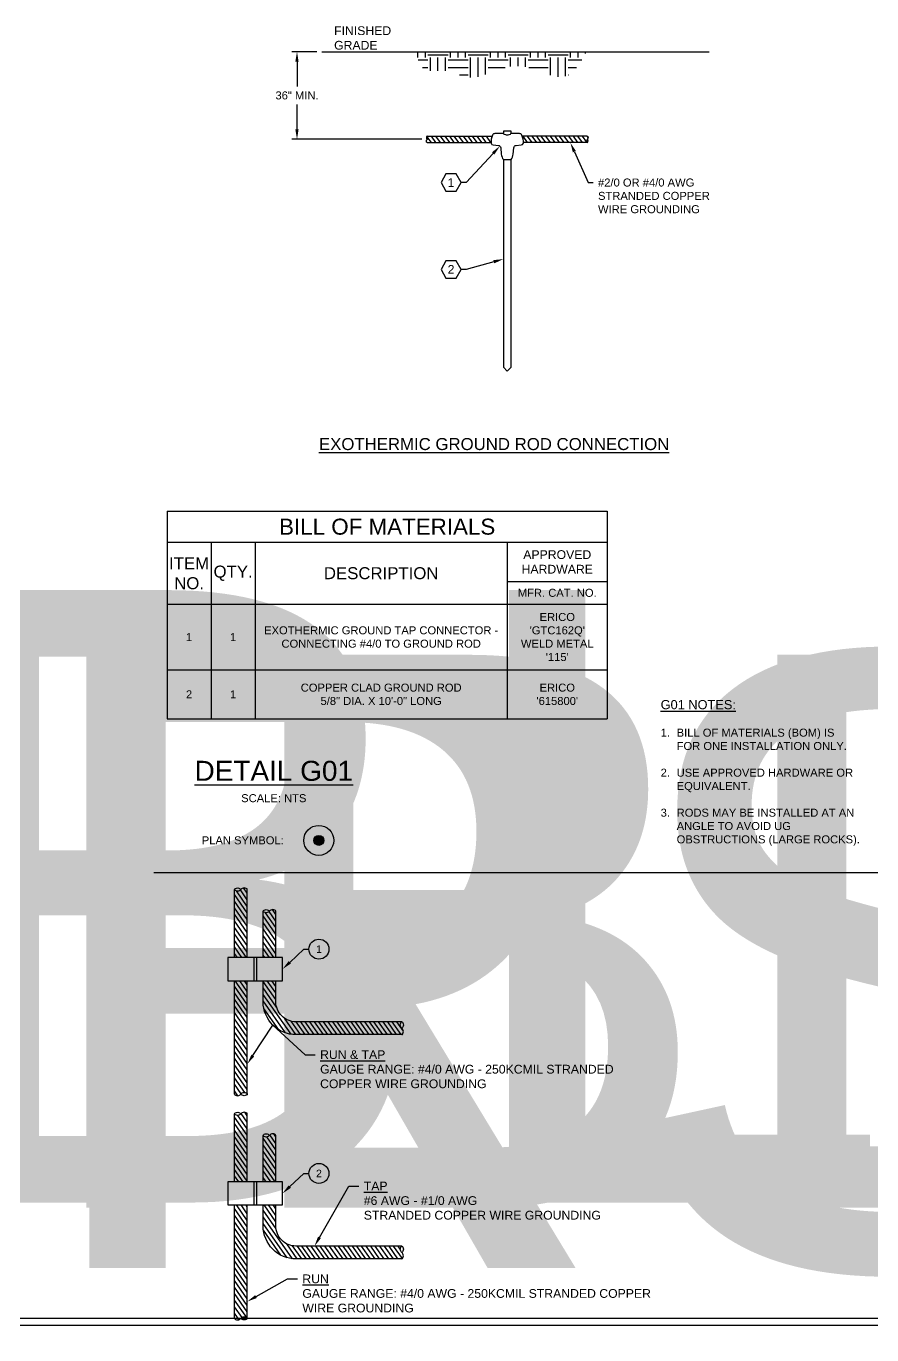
# Model space of a CAD drawing. Header units: feet. Extents: x -17 to 301, y -41 to 23.
# Drawn here: x 58.44 to 69, y 5.97 to 22.32 of the extents above; entities that cross this region are included whole.
import ezdxf
from ezdxf import colors
from ezdxf.entities.mleader import LeaderData, LeaderLine
from ezdxf.enums import TextEntityAlignment as Align
from ezdxf.math import Vec2, Vec3

# ---------------------------------------------------------------- set-up
doc = ezdxf.new("R2018")
doc.units = ezdxf.units.FT
doc.header["$MEASUREMENT"] = 0
for name, color, linetype in [('E-DETL', 7, 'Continuous'), ('G-ANNO-TEXT', 1, 'Continuous'), ('G-ANNO-TTLE', 3, 'Continuous'), ('G-BRDR', 5, 'Continuous'), ('G-NOTES', 7, 'Continuous')]:
    doc.layers.add(name, color=color, linetype=linetype)
doc.styles.add('NEI-A', font='arial.ttf')
doc.styles.get("Standard").update_dxf_attribs({"font": 'arial.ttf'})
doc.dimstyles.new('NEI-A', dxfattribs={"dimtxt": 0.1, "dimasz": 0.125, "dimexe": 0.0625, "dimexo": 0.0625, "dimgap": 0.0625, "dimtad": 0, "dimtih": 1, "dimtoh": 1, "dimdec": 4, "dimzin": 3, "dimdsep": 46, "dimlunit": 4, "dimtxsty": 'NEI-A', "dimcen": 0, "dimadec": 0, "dimazin": 0, "dimtfac": 0.75, "dimtdec": 4, "dimtofl": 0, "dimtmove": 0, "dimatfit": 3, "dimfxl": 1, "dimfrac": 1, "dimtolj": 1, "dimtzin": 0, "dimarcsym": 0})
pattern_1 = [(125, (-32.25058, -23.15954), (-0.03839775, -0.026886395), [])]

# ---------------------------------------------------------------- blocks, each defined once
blk = doc.blocks.new('*T17')
at = {"layer": 'G-ANNO-TEXT', "color": 0, "linetype": 'ByBlock', "lineweight": -2, "transparency": 16777216}
for p, q in [((0, 0), (5.5, 0)), ((0, 0), (0, -2.595)), ((5.5, 0), (5.5, -2.595)), ((0, -0.387), (5.5, -0.387)), ((0.55, -0.387), (0.55, -2.595)), ((1.1, -0.387), (1.1, -2.595)), ((4.25, -0.387), (4.25, -2.595)), ((4.25, -0.877), (5.5, -0.877)), ((0, -1.162), (5.5, -1.162)), ((0, -1.98), (5.5, -1.98)), ((0, -2.595), (5.5, -2.595))]:
    blk.add_line(p, q, dxfattribs=at)
at = {"layer": 'G-ANNO-TEXT', "color": 0, "transparency": 16777216, "attachment_point": 5, "style": 'NEI-A'}
for s, insert, char_height, width in [('BILL OF MATERIALS', (2.75, -0.193), 0.2, 5.38), ('APPROVED HARDWARE', (4.875, -0.632), 0.10938, 1.13), ('ITEM\\PNO.', (0.275, -0.774), 0.15, 0.43), ('QTY.', (0.825, -0.774), 0.15, 0.43), ('DESCRIPTION', (2.675, -0.774), 0.15, 3.03), ('MFR. CAT. NO.', (4.875, -1.019), 0.1, 1.13), ("ERICO\\P'GTC162Q'\\PWELD METAL '115'", (4.875, -1.571), 0.1, 1.13), ('\\A1;EXOTHERMIC GROUND TAP CONNECTOR - CONNECTING #4/0 TO GROUND ROD', (2.675, -1.571), 0.1, 3.03), ('1', (0.275, -1.571), 0.1, 0.43), ('1', (0.825, -1.571), 0.1, 0.43), ('2', (0.275, -2.287), 0.1, 0.43), ('1', (0.825, -2.287), 0.1, 0.43), ('\\A1;COPPER CLAD GROUND ROD \\P5/8" DIA. X 10\'-0" LONG', (2.675, -2.287), 0.1, 3.03), ("ERICO\\P'615800'", (4.875, -2.287), 0.1, 1.13)]:
    blk.add_mtext(s, dxfattribs=dict(at, insert=insert, char_height=char_height, width=width))
blk = doc.blocks.new('EXOTHERMIC_GROUND_ROD')
at = {"layer": 'E-DETL', "linetype": 'Continuous'}
h = blk.add_hatch(dxfattribs=at)
h.set_pattern_fill('ANSI31', color=3, scale=0.375, angle=80)
edge = h.paths.add_edge_path()
edge.add_spline(control_points=[(-1, -0.062), (-0.995, -0.062), (-0.985, -0.085), (-0.995, -0.097), (-1, -0.103)], knot_values=[0.178885, 0.178885, 0.178885, 0.178885, 0.200978, 0.223338, 0.223338, 0.223338, 0.223338], degree=3, periodic=0)
edge.add_spline(control_points=[(-1, -0.103), (-1.005, -0.108), (-1.015, -0.12), (-1.005, -0.143), (-1, -0.143)], knot_values=[0.134164, 0.134164, 0.134164, 0.134164, 0.156525, 0.178885, 0.178885, 0.178885, 0.178885], degree=3, periodic=0)
edge.add_line((-1, -0.143), (-0.202, -0.143))
edge.add_arc((0.011, -0.138), 0.213, 159.119, 181.4722, ccw=False)
edge.add_line((-0.188, -0.062), (-0.999, -0.062))
h = blk.add_hatch(dxfattribs=at)
h.set_pattern_fill('ANSI31', color=3, scale=0.375, angle=80)
edge = h.paths.add_edge_path()
edge.add_spline(control_points=[(1, -0.143), (0.995, -0.143), (0.985, -0.12), (0.995, -0.108), (1, -0.103)], knot_values=[0.178885, 0.178885, 0.178885, 0.178885, 0.200978, 0.223338, 0.223338, 0.223338, 0.223338], degree=3, periodic=0)
edge.add_spline(control_points=[(1, -0.103), (1.005, -0.097), (1.015, -0.085), (1.005, -0.062), (1, -0.062)], knot_values=[0.134164, 0.134164, 0.134164, 0.134164, 0.156525, 0.178885, 0.178885, 0.178885, 0.178885], degree=3, periodic=0)
edge.add_line((1, -0.062), (0.188, -0.062))
edge.add_arc((-0.011, -0.138), 0.213, -1.4236, 20.8647, ccw=False)
edge.add_line((0.202, -0.143), (0.999, -0.143))
at = {"layer": 'E-DETL', "color": 7, "linetype": 'Continuous'}
for points in [[(0.047, -0.031), (0.047, 0), (-0.047, 0), (-0.047, -0.031)], [(-0.047, -0.356), (-0.047, -2.949), (-0.002, -3), (0.047, -2.949), (0.047, -0.356)]]:
    blk.add_lwpolyline(points, dxfattribs=at)
at = {"layer": 'E-DETL', "color": 3, "linetype": 'Continuous'}
for points in [[(-1, -0.062), (-0.188, -0.062)], [(-1, -0.143), (-0.202, -0.143)], [(1, -0.062), (0.188, -0.062)], [(1, -0.143), (0.202, -0.143)]]:
    blk.add_lwpolyline(points, dxfattribs=at)
at = {"layer": 'E-DETL', "color": 4, "linetype": 'Continuous'}
blk.add_lwpolyline([(-0.047, -0.031), (-0.154, -0.031, 0.294324), (-0.183, -0.049, 0.124549), (-0.202, -0.152, 0.29735), (-0.176, -0.171), (-0.111, -0.178, -0.362268), (-0.082, -0.207), (-0.075, -0.288, 0.124431), (-0.047, -0.356), (0.047, -0.356, 0.124431), (0.075, -0.288), (0.082, -0.207, -0.362268), (0.111, -0.178), (0.176, -0.171, 0.29735), (0.202, -0.152, 0.124549), (0.183, -0.049, 0.294324), (0.154, -0.031), (0.047, -0.031)], format="xyb", dxfattribs=at)
blk.add_ellipse((0, -0.031), major_axis=(-0.0469, 0), ratio=0.32, start_param=0, end_param=3.141593, dxfattribs=at)
at = {"layer": 'E-DETL', "color": 3, "linetype": 'Continuous'}
for points in [[(-1, -0.143), (-1.005, -0.143), (-1.015, -0.12), (-1.005, -0.108), (-1, -0.103), (-0.995, -0.097), (-0.985, -0.085), (-1, -0.05), (-1.015, -0.085), (-1.005, -0.097), (-1, -0.103)], [(1, -0.062), (1.005, -0.062), (1.015, -0.085), (1.005, -0.097), (1, -0.103), (0.995, -0.108), (0.985, -0.12), (1, -0.155), (1.015, -0.12), (1.005, -0.108), (1, -0.103)]]:
    blk.add_open_spline(points, degree=3, knots=[0.1341641, 0.1341641, 0.1341641, 0.1341641, 0.1565248, 0.1788854, 0.1788854, 0.1788854, 0.2012461, 0.2236068, 0.2459675, 0.268328, 0.268328, 0.268328, 0.268328], dxfattribs=at)
blk = doc.blocks.new('*D18')
at = {"layer": 'Defpoints', "color": 0, "transparency": 16777216}
for p in [(62.13, 22.005), (61.819, 20.91), (63.44, 20.91)]:
    blk.add_point(p, dxfattribs=at)
at = {"layer": 'G-ANNO-TEXT', "color": 0, "lineweight": -2, "transparency": 16777216}
for p, q in [((62.067, 22.005), (61.756, 22.005)), ((61.819, 21.88), (61.819, 21.571)), ((61.819, 21.035), (61.819, 21.344)), ((63.378, 20.91), (61.756, 20.91))]:
    blk.add_line(p, q, dxfattribs=at)
at = {"layer": 'G-ANNO-TEXT', "color": 0, "transparency": 16777216}
for points in [[(61.798, 21.88), (61.839, 21.88), (61.819, 22.005)], [(61.798, 21.035), (61.839, 21.035), (61.819, 20.91)]]:
    blk.add_solid(points, dxfattribs=at)
at = {"layer": 'G-ANNO-TEXT', "color": 0, "transparency": 16777216, "insert": (61.819, 21.458), "char_height": 0.1, "attachment_point": 5, "style": 'NEI-A'}
blk.add_mtext('\\A1;36" MIN.', dxfattribs=at)
blk = doc.blocks.new('_TagHexagon')
at = {"transparency": 16777216, "flags": 128}
blk.add_lwpolyline([(-0.063, 0.108), (-0.125, 0), (-0.063, -0.108), (0.062, -0.108), (0.125, 0), (0.062, 0.108)], close=True, dxfattribs=at)
at = {"color": 0, "transparency": 16777216, "style": 'NEI-A'}
blk.add_attdef('TAGNUMBER', text='', height=0.109, dxfattribs=at).set_placement((0, 0), align=Align.MIDDLE_CENTER)
blk = doc.blocks.new('PLAN_SYMBOL-GROUND_ROD_CONNECTION')
at = {"linetype": 'Continuous'}
h = blk.add_hatch(color=256, dxfattribs=at)
edge = h.paths.add_edge_path()
edge.add_arc((0.3125, 0), 0.0625, 0, 360)
for radius in [0.1875, 0.0625]:
    blk.add_circle((0.3125, 0), radius, dxfattribs=at)
at = {"insert": (-0.125, 0), "char_height": 0.1, "attachment_point": 6, "style": 'NEI-A'}
blk.add_mtext_dynamic_manual_height_columns('PLAN SYMBOL:', width=1.152841, gutter_width=0.5469, heights=[0], dxfattribs=at)
blk = doc.blocks.new('COMPRESSION_TEE')
at = {"layer": 'E-DETL', "linetype": 'Continuous'}
h = blk.add_hatch(dxfattribs=at)
h.set_pattern_fill('ANSI31', color=3, scale=0.375, angle=80)
h.set_pattern_definition(pattern_1)
edge = h.paths.add_edge_path()
edge.add_spline(control_points=[(0, 0), (0.001, -0.01), (0.046, -0.03), (0.069, -0.01), (0.08, 0)], knot_values=[0.178885, 0.178885, 0.178885, 0.178885, 0.200978, 0.223338, 0.223338, 0.223338, 0.223338], degree=3, periodic=0)
edge.add_spline(control_points=[(0.08, 0), (0.091, 0.01), (0.114, 0.03), (0.16, 0.01), (0.16, 0)], knot_values=[0.134164, 0.134164, 0.134164, 0.134164, 0.156525, 0.178885, 0.178885, 0.178885, 0.178885], degree=3, periodic=0)
edge.add_line((0.16, 0), (0.16, -0.85))
edge.add_line((0.16, -0.85), (0, -0.85))
edge.add_line((0, -0.85), (0, 0))
h = blk.add_hatch(dxfattribs=at)
h.set_pattern_fill('ANSI31', color=3, scale=0.375, angle=80)
h.set_pattern_definition(pattern_1)
edge = h.paths.add_edge_path()
edge.add_line((0.357, -0.85), (0.517, -0.85))
edge.add_line((0.517, -0.85), (0.517, -0.27))
edge.add_spline(control_points=[(0.517, -0.27), (0.517, -0.26), (0.471, -0.24), (0.448, -0.26), (0.437, -0.27)], knot_values=[0.134164, 0.134164, 0.134164, 0.134164, 0.156525, 0.178885, 0.178885, 0.178885, 0.178885], degree=3, periodic=0)
edge.add_spline(control_points=[(0.437, -0.27), (0.425, -0.28), (0.402, -0.3), (0.357, -0.281), (0.357, -0.271)], knot_values=[0.178885, 0.178885, 0.178885, 0.178885, 0.201246, 0.223338, 0.223338, 0.223338, 0.223338], degree=3, periodic=0)
edge.add_line((0.357, -0.273), (0.357, -0.85))
h = blk.add_hatch(dxfattribs=at)
h.set_pattern_fill('ANSI31', color=3, scale=0.375, angle=80)
h.set_pattern_definition(pattern_1)
edge = h.paths.add_edge_path()
edge.add_spline(control_points=[(0, -2.556), (0, -2.566), (0.046, -2.586), (0.069, -2.566), (0.08, -2.556)], knot_values=[0.134164, 0.134164, 0.134164, 0.134164, 0.156525, 0.178885, 0.178885, 0.178885, 0.178885], degree=3, periodic=0)
edge.add_spline(control_points=[(0.08, -2.556), (0.091, -2.546), (0.114, -2.526), (0.159, -2.546), (0.16, -2.556)], knot_values=[0.178885, 0.178885, 0.178885, 0.178885, 0.201246, 0.223338, 0.223338, 0.223338, 0.223338], degree=3, periodic=0)
edge.add_line((0.16, -2.554), (0.16, -1.139))
edge.add_line((0.16, -1.139), (0, -1.139))
edge.add_line((0, -1.139), (0, -2.556))
h = blk.add_hatch(dxfattribs=at)
h.set_pattern_fill('ANSI31', color=3, scale=0.375, angle=80)
h.set_pattern_definition(pattern_1)
edge = h.paths.add_edge_path()
edge.add_line((0.358, -1.403), (0.358, -1.139))
edge.add_line((0.358, -1.139), (0.517, -1.139))
edge.add_line((0.517, -1.139), (0.517, -1.403))
edge.add_arc((0.767, -1.403), 0.25, 540, 630)
edge.add_line((0.767, -1.653), (2.089, -1.653))
edge.add_line((2.089, -1.653), (2.089, -1.654))
edge.add_spline(control_points=[(2.089, -1.654), (2.079, -1.656), (2.061, -1.7), (2.08, -1.722), (2.09, -1.733)], knot_values=[0.178885, 0.178885, 0.178885, 0.178885, 0.199922, 0.222283, 0.222283, 0.222283, 0.222283], degree=3, periodic=0)
edge.add_spline(control_points=[(2.09, -1.733), (2.1, -1.745), (2.12, -1.768), (2.1, -1.813), (2.09, -1.813)], knot_values=[0.134164, 0.134164, 0.134164, 0.134164, 0.156525, 0.178885, 0.178885, 0.178885, 0.178885], degree=3, periodic=0)
edge.add_line((2.09, -1.813), (0.768, -1.813))
edge.add_arc((0.768, -1.403), 0.41, 180, 270, ccw=False)
at = {"layer": 'E-DETL', "color": 3, "linetype": 'Continuous'}
for points in [[(0, -0.85), (0, 0)], [(0.16, -0.85), (0.16, 0)], [(0.357, -0.85), (0.357, -0.27)], [(0.517, -0.85), (0.517, -0.27)], [(0, -2.556), (0, -1.139)], [(0.16, -2.556), (0.16, -1.139)]]:
    blk.add_lwpolyline(points, dxfattribs=at)
at = {"layer": 'E-DETL', "color": 4, "linetype": 'Continuous'}
blk.add_lwpolyline([(0.599, -0.85), (-0.083, -0.85), (-0.083, -1.139), (0.599, -1.139)], close=True, dxfattribs=at)
for points in [[(0.243, -0.85), (0.243, -1.139)], [(0.274, -0.85), (0.274, -1.139)]]:
    blk.add_lwpolyline(points, dxfattribs=at)
at = {"layer": 'E-DETL', "color": 3, "linetype": 'Continuous'}
for points in [[(2.09, -1.813), (0.768, -1.813, -0.414214), (0.358, -1.403), (0.358, -1.139)], [(2.089, -1.653), (0.767, -1.653, -0.414214), (0.517, -1.403), (0.517, -1.139)]]:
    blk.add_lwpolyline(points, format="xyb", dxfattribs=at)
for points in [[(0.16, 0), (0.16, 0.01), (0.114, 0.03), (0.091, 0.01), (0.08, 0), (0.069, -0.01), (0.046, -0.03), (-0.023, 0), (0.046, 0.03), (0.069, 0.01), (0.08, 0)], [(0.517, -0.27), (0.517, -0.26), (0.471, -0.24), (0.448, -0.26), (0.437, -0.27), (0.425, -0.28), (0.402, -0.3), (0.334, -0.27), (0.402, -0.24), (0.425, -0.26), (0.437, -0.27)], [(2.09, -1.813), (2.1, -1.813), (2.12, -1.768), (2.1, -1.745), (2.09, -1.733), (2.08, -1.722), (2.06, -1.699), (2.09, -1.631), (2.12, -1.699), (2.1, -1.722), (2.09, -1.733)], [(0, -2.556), (0, -2.566), (0.046, -2.586), (0.069, -2.566), (0.08, -2.556), (0.091, -2.546), (0.114, -2.526), (0.183, -2.556), (0.114, -2.586), (0.091, -2.566), (0.08, -2.556)]]:
    blk.add_open_spline(points, degree=3, knots=[0.1341641, 0.1341641, 0.1341641, 0.1341641, 0.1565248, 0.1788854, 0.1788854, 0.1788854, 0.2012461, 0.2236068, 0.2459675, 0.268328, 0.268328, 0.268328, 0.268328], dxfattribs=at)
blk = doc.blocks.new('_TagCircle')
at = {"color": 0, "linetype": 'ByBlock', "lineweight": -2, "transparency": 16777216}
blk.add_circle((0, 0), 0.125, dxfattribs=at)
at = {"color": 0, "transparency": 16777216, "style": 'NEI-A'}
blk.add_attdef('TAGNUMBER', text='', height=0.09375, dxfattribs=at).set_placement((0, -0.046875), align=Align.CENTER)
blk = doc.blocks.new('DETAIL_TITLE')
at = {"style": 'NEI-A', "flags": 8}
blk.add_attdef('#', text='', height=0.2, dxfattribs=at).set_placement((0.592, -0.511), align=Align.MIDDLE_CENTER)
at = {"lineweight": 30, "flags": 104}
blk.add_attdef('DETAIL_TITLE', text='', height=0.2, dxfattribs=at).set_placement((0.91, -0.525), align=Align.BOTTOM_LEFT)
at = {"style": 'NEI-A'}
for tag, p in [('SCALE:', (0.939, -0.738)), ('1"_=_', (1.547, -0.738))]:
    blk.add_attdef(tag, text='', height=0.1, dxfattribs=at).set_placement(p, align=Align.BOTTOM_LEFT)

msp = doc.modelspace()

# ---------------------------------------------------------------- hatches: boundary and pattern name
at = {"layer": 'E-DETL', "linetype": 'Continuous'}
h = msp.add_hatch(dxfattribs=at)
h.set_pattern_fill('EARTH', color=9)
h.set_pattern_definition([(0, (48.4552, 0.46544), (0.25, 0.25), [0.25, -0.25]), (0, (48.4552, 0.5592), (0.25, 0.25), [0.25, -0.25]), (0, (48.4552, 0.65294), (0.25, 0.25), [0.25, -0.25]), (90, (48.48644, 0.6842), (-0.25, 0.25), [0.25, -0.25]), (90, (48.5802, 0.6842), (-0.25, 0.25), [0.25, -0.25]), (90, (48.67394, 0.6842), (-0.25, 0.25), [0.25, -0.25])])
edge = h.paths.add_edge_path()
edge.add_spline(control_points=[(63.30347, 22.00504), (63.32746, 21.91614), (63.3836, 21.7081), (63.70774, 21.8124), (63.99592, 21.60716), (64.3516, 21.83406), (64.76192, 21.83828), (65.1864, 21.57953), (65.35183, 21.85977), (65.43759, 22.00504)], knot_values=[0, 0, 0, 0, 1.91191563, 4.47407481, 6.20606451, 9.8403195, 12.99509255, 16.16872351, 19.58495052, 19.58495052, 19.58495052, 19.58495052], degree=3, periodic=0)
edge.add_line((65.43759, 22.00504), (63.30347, 22.00504))

# ---------------------------------------------------------------- linework, layer by layer
at = {"layer": 'E-DETL', "color": 4, "linetype": 'Continuous'}
msp.add_lwpolyline([(62.12988, 22.00504), (66.96685, 22.00504)], dxfattribs=at)
at = {"layer": 'G-BRDR', "flags": 128}
msp.add_lwpolyline([(60.02885, 11.75), (87.77885, 11.75)], dxfattribs=at)

# ---------------------------------------------------------------- block references
msp.add_blockref('*T17', (60.19552, 16.26165))
at = {"layer": 'E-DETL'}
for name, p in [('EXOTHERMIC_GROUND_ROD', (64.44552, 21.01259)), ('COMPRESSION_TEE', (61.03819, 11.53555)), ('COMPRESSION_TEE', (61.03819, 8.73339))]:
    msp.add_blockref(name, p, dxfattribs=at)
at = {"layer": 'G-ANNO-TEXT'}
ref = msp.add_blockref('DETAIL_TITLE', (0.72937, 15.50228), dxfattribs=at)
lines = msp.add_mtext('{\\LIRREVERSIBLE COMPRESSION GROUND ROD CONNECTION}', dxfattribs={"layer": '0', "insert": (1.63926, 15.27714), "char_height": 7.6528868, "attachment_point": 1})
ref.add_attrib('DETAIL_TITLE', '', (1.63926, 15.27714)).embed_mtext(lines)
ref = msp.add_blockref('DETAIL_TITLE', (10.19373, 14.69406), dxfattribs=at)
lines = msp.add_mtext('{\\LIRREVERSIBLE COMPRESSION TEE CONNECTION}', dxfattribs={"layer": '0', "insert": (11.10362, 14.46892), "char_height": 6.908848, "attachment_point": 1})
ref.add_attrib('DETAIL_TITLE', '', (11.10362, 14.46892)).embed_mtext(lines)
ref = msp.add_blockref('DETAIL_TITLE', (19.37282, 14.68379), dxfattribs=at)
lines = msp.add_mtext('{\\LIRREVERSIBLE COMPRESSION "CROSS" CONNECTION}', dxfattribs={"layer": '0', "insert": (20.28271, 14.45865), "char_height": 7.6528868, "attachment_point": 1})
ref.add_attrib('DETAIL_TITLE', '', (20.28271, 14.45865)).embed_mtext(lines)
at = {"layer": 'G-NOTES'}
msp.add_blockref('PLAN_SYMBOL-GROUND_ROD_CONNECTION', (61.77885, 12.15), dxfattribs=at)

# ---------------------------------------------------------------- texts
at = {"layer": 'G-ANNO-TEXT', "style": 'NEI-A'}
for s, width, gutter_width, insert, char_height, attachment_point in [('FINISHED GRADE', 1.0635937, 0.54688, (62.28253, 22.32231), 0.109375, 1), ('{\\fArial|b0|i0|c0|p34;\\H1.1429x;\\W1;\\LG01 NOTES:}\\P\\P\\pxi-2,l2,t2;1.^IBILL OF MATERIALS (BOM) IS FOR ONE INSTALLATION ONLY.\\P\\pi0,l0,tz;\\P\\pi-2,l2,t2;2.^IUSE APPROVED HARDWARE OR EQUIVALENT.\\P\\pi0,l0,tz;\\P\\pi-2,l2,t2;3.^IRODS MAY BE INSTALLED AT AN ANGLE TO AVOID UG OBSTRUCTIONS (LARGE ROCKS).', 2.4948438, 0.9375, (66.36219, 13.90336), 0.1, 1), ('{\\LDETAIL G01\\P\\H0.4x;\\lSCALE: NTS}', 2.1770987, 0.54688, (61.52885, 12.88495), 0.25, 5)]:
    msp.add_mtext_dynamic_manual_height_columns(s, width=width, gutter_width=gutter_width, heights=[0], dxfattribs=dict(at, insert=insert, char_height=char_height, attachment_point=attachment_point))
at = {"layer": 'G-ANNO-TTLE', "insert": (64.28197, 17.02515), "char_height": 0.15, "attachment_point": 8, "style": 'NEI-A'}
msp.add_mtext_dynamic_manual_height_columns('{\\LEXOTHERMIC GROUND ROD CONNECTION}', width=6.5266448, gutter_width=0.54688, heights=[0], dxfattribs=at)

# ---------------------------------------------------------------- dimensions: what is measured, and where the dimension line sits
at = {"layer": 'G-ANNO-TEXT'}
dim = msp.add_linear_dim(base=(61.81858, 20.90997), p1=(62.12988, 22.00504), p2=(63.4403, 20.90997), angle=90, text='36" MIN.', dimstyle='NEI-A', dxfattribs=at)
dim.commit()
dim.dimension.update_dxf_attribs({"geometry": '*D18', "text_midpoint": (61.81858, 21.4575)})

# ---------------------------------------------------------------- leaders
ml = msp.add_multileader_block('Standard', dxfattribs=at)
ml.set_content('_TagHexagon', color=256)
ml.set_attribute('TAGNUMBER', '1', width=0)
ml.set_leader_properties()
ml.build(insert=Vec2(0, 0))
ml.multileader.update_dxf_attribs({"dogleg_length": 0.0625, "arrow_head_size": 0.125})
ctx = ml.context
ctx.base_point, ctx.char_height, ctx.arrow_head_size, ctx.landing_gap_size, ctx.plane_origin = Vec3(63.61838, 20.36934), 0.1, 0.125, 0.0625, Vec3(64.27753, 18.79493)
notes = []
notes.append((ctx, [(1, (1, 1, 0), (63.93088, 20.36934), (-1, 0), 0.0625, [(0, [(64.35451, 20.82569)], 0, [])])]))
ctx.block.insert = Vec3(63.74338, 20.36934)
ml = msp.add_multileader_mtext('Standard', dxfattribs=at)
ml.set_content('\\A1;#2/0 OR #4/0 AWG STRANDED COPPER WIRE GROUNDING', color=256, style='NEI-A')
ml.set_leader_properties()
ml.build(insert=Vec2(0, 0))
ml.multileader.update_dxf_attribs({"dogleg_length": 0.0625, "arrow_head_size": 0.125})
ctx = ml.context
ctx.base_point, ctx.char_height, ctx.arrow_head_size, ctx.landing_gap_size, ctx.plane_origin = Vec3(65.51725, 20.36934), 0.1, 0.125, 0.0625, Vec3(65.58548, 19.53553)
notes.append((ctx, [(0, (1, 1, 0), (65.45475, 20.36934), (1, 0), 0.0625, [(0, [(65.23392, 20.86934)], 0, [])])]))
ctx.mtext.insert, ctx.mtext.width, ctx.mtext.flow_direction = Vec3(65.57975, 20.42019), 1.7052604, 5
ml = msp.add_multileader_block('Standard', dxfattribs=at)
ml.set_content('_TagHexagon', color=256)
ml.set_attribute('TAGNUMBER', '2', width=0)
ml.set_leader_properties()
ml.build(insert=Vec2(0, 0))
ml.multileader.update_dxf_attribs({"dogleg_length": 0.0625, "arrow_head_size": 0.125})
ctx = ml.context
ctx.base_point, ctx.char_height, ctx.arrow_head_size, ctx.landing_gap_size, ctx.plane_origin = Vec3(63.61838, 19.28479), 0.1, 0.125, 0.0625, Vec3(64.27753, 17.74357)
notes.append((ctx, [(1, (1, 1, 0), (63.93088, 19.28479), (-1, 0), 0.0625, [(0, [(64.39865, 19.41356)], 0, [])])]))
ctx.block.insert = Vec3(63.74338, 19.28479)
ml = msp.add_multileader_block('Standard', dxfattribs=at)
ml.set_content('_TagCircle', color=256)
ml.set_attribute('TAGNUMBER', '1', width=0)
ml.set_leader_properties()
ml.build(insert=Vec2(0, 0))
ml.multileader.update_dxf_attribs({"dogleg_length": 0.0625, "arrow_head_size": 0.125})
ctx = ml.context
ctx.base_point, ctx.char_height, ctx.arrow_head_size, ctx.landing_gap_size, ctx.plane_origin = Vec3(61.9682, 10.7903), 0.1, 0.125, 0.0625, Vec3(62.75234, 9.24908)
notes.append((ctx, [(0, (1, 1, 0), (61.9057, 10.7903), (1, 0), 0.0625, [(0, [(61.63741, 10.54078)], 0, [])])]))
ctx.block.insert = Vec3(62.0932, 10.7903)
ml = msp.add_multileader_mtext('Standard', dxfattribs=at)
ml.set_content('{\\LRUN & TAP}\\P{\\A1;GAUGE RANGE: #4/0 AWG - 250KCMIL} STRANDED COPPER WIRE GROUNDING', color=256, style='NEI-A')
ml.set_leader_properties()
ml.build(insert=Vec2(0, 0))
ml.multileader.update_dxf_attribs({"dogleg_length": 0.125, "arrow_head_size": 0.125})
ctx = ml.context
ctx.base_point, ctx.char_height, ctx.arrow_head_size, ctx.landing_gap_size, ctx.plane_origin = Vec3(62.04492, 9.47209), 0.109375, 0.125, 0.0625, Vec3(61.91992, 9.47209)
notes.append((ctx, [(0, (1, 1, 0), (61.91992, 9.47209), (1, 0), 0.125, [(1, [(61.19819, 9.35633), (61.51662, 9.84218)], 0, [])])]))
ctx.mtext.insert, ctx.mtext.width, ctx.mtext.flow_direction = Vec3(62.10742, 9.52771), 4.2932156, 5
ml = msp.add_multileader_block('Standard', dxfattribs=at)
ml.set_content('_TagCircle', color=256)
ml.set_attribute('TAGNUMBER', '2', width=0)
ml.set_leader_properties()
ml.build(insert=Vec2(0, 0))
ml.multileader.update_dxf_attribs({"dogleg_length": 0.0625, "arrow_head_size": 0.125})
ctx = ml.context
ctx.base_point, ctx.char_height, ctx.arrow_head_size, ctx.landing_gap_size, ctx.plane_origin = Vec3(61.9682, 7.98814), 0.1, 0.125, 0.0625, Vec3(62.75234, 6.44692)
notes.append((ctx, [(0, (1, 1, 0), (61.9057, 7.98814), (1, 0), 0.0625, [(0, [(61.63741, 7.73862)], 0, [])])]))
ctx.block.insert = Vec3(62.0932, 7.98814)
ml = msp.add_multileader_mtext('Standard', dxfattribs=at)
ml.set_content('{\\LTAP}\\P#6 AWG - #1/0 AWG \\PSTRANDED COPPER WIRE GROUNDING', color=256, style='NEI-A')
ml.set_leader_properties()
ml.build(insert=Vec2(0, 0))
ml.multileader.update_dxf_attribs({"dogleg_length": 0.125, "arrow_head_size": 0.125})
ctx = ml.context
ctx.base_point, ctx.char_height, ctx.arrow_head_size, ctx.landing_gap_size, ctx.plane_origin = Vec3(62.5908, 7.82994), 0.109375, 0.125, 0.0625, Vec3(62.4658, 7.82994)
notes.append((ctx, [(0, (1, 1, 0), (62.4658, 7.82994), (1, 0), 0.125, [(0, [(62.03768, 7.07994)], 0, [])])]))
ctx.mtext.insert, ctx.mtext.width, ctx.mtext.defined_height, ctx.mtext.flow_direction = Vec3(62.6533, 7.88556), 3.9207281, 0.77523, 5
ml = msp.add_multileader_mtext('Standard', dxfattribs=at)
ml.set_content('{\\LRUN}\\P{\\A1;GAUGE RANGE: #4/0 AWG - 250KCMIL} STRANDED COPPER WIRE GROUNDING', color=256, style='NEI-A')
ml.set_leader_properties()
ml.build(insert=Vec2(0, 0))
ml.multileader.update_dxf_attribs({"dogleg_length": 0.125, "arrow_head_size": 0.125})
ctx = ml.context
ctx.base_point, ctx.char_height, ctx.arrow_head_size, ctx.landing_gap_size, ctx.plane_origin = Vec3(61.82319, 6.66994), 0.109375, 0.125, 0.0625, Vec3(61.69819, 6.66994)
notes.append((ctx, [(0, (1, 1, 0), (61.69819, 6.66994), (1, 0), 0.125, [(0, [(61.19819, 6.38771)], 0, [])])]))
ctx.mtext.insert, ctx.mtext.width, ctx.mtext.defined_height, ctx.mtext.flow_direction = Vec3(61.88569, 6.72556), 4.6883418, 0.79926, 5
for ctx, leaders in notes:
    for number, flags, end, landing, length, lines in leaders:
        leader = LeaderData()
        leader.index, (leader.has_last_leader_line, leader.has_dogleg_vector, leader.attachment_direction) = number, flags
        leader.last_leader_point, leader.dogleg_vector, leader.dogleg_length = Vec3(end), Vec3(landing), length
        for number, points, colour, breaks in lines:
            line = LeaderLine()
            line.index, line.vertices, line.color, line.breaks = number, Vec3.list(points), colors.encode_raw_color(colour), breaks
            leader.lines.append(line)
        ctx.leaders.append(leader)

doc.saveas('drawing.dxf')
